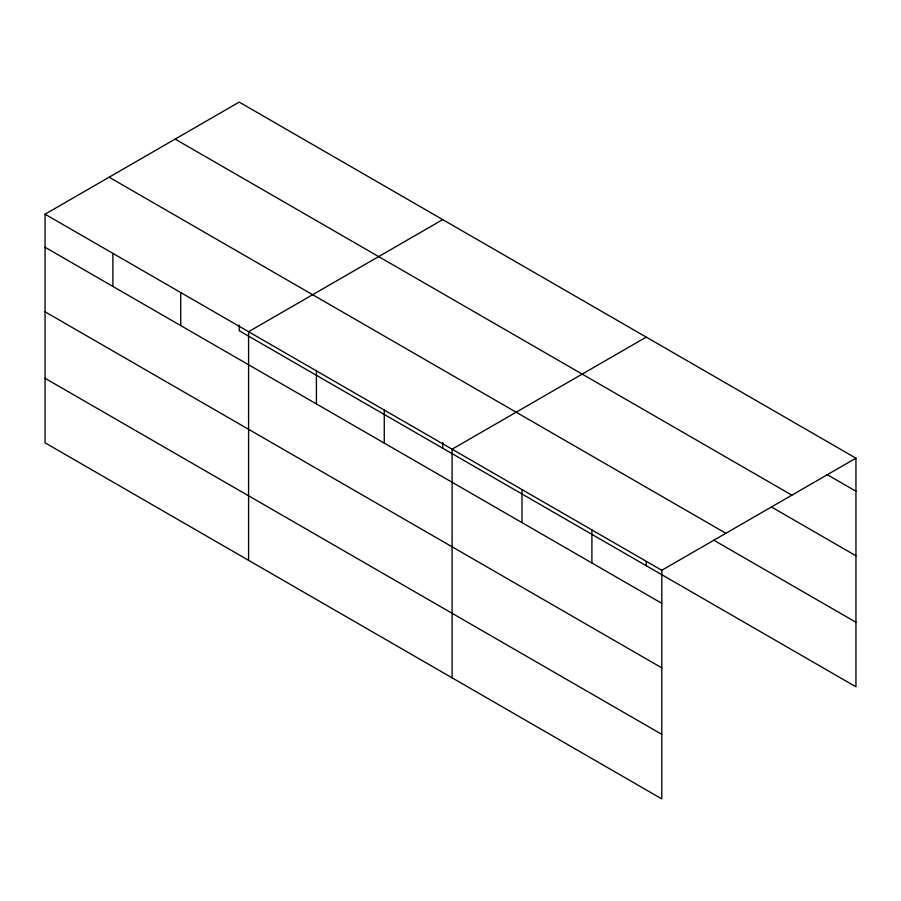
<?xml version="1.0" encoding="UTF-8"?>
<svg xmlns="http://www.w3.org/2000/svg" width="901" height="901" viewBox="0 0 901 901"><rect width="100%" height="100%" fill="white"/><g stroke="black" fill="none" stroke-linecap="round" stroke-linejoin="round"><path stroke-width="1.35" d="M45.05 214.201L661.796 570.277L661.796 798.894L45.05 442.819L45.05 214.201L239.204 102.106L855.95 458.181L855.95 686.799L239.204 330.723L239.204 325.115M442.729 219.607L248.575 331.703L248.575 560.321M646.254 337.109L452.099 449.205L452.099 677.834M661.796 570.277L855.95 458.181M827.028 474.545L855.95 491.248M175.132 139.092L791.878 495.167M771.594 507.072L855.95 555.782M109.122 177.204L725.868 533.279M713.738 540.161L855.95 622.264M45.05 247.257L661.796 603.332M45.05 311.791L661.796 667.866M45.05 378.285L661.796 734.36M646.254 561.526L646.254 565.738M591.901 529.923L591.901 562.979M522.006 489.558L522.006 522.625M442.729 442.616L442.729 448.236M384.265 410.034L384.265 443.101M316.42 370.874L316.42 403.93M180.729 292.532L180.729 325.599M112.895 253.361L112.895 286.428"/></g></svg>
